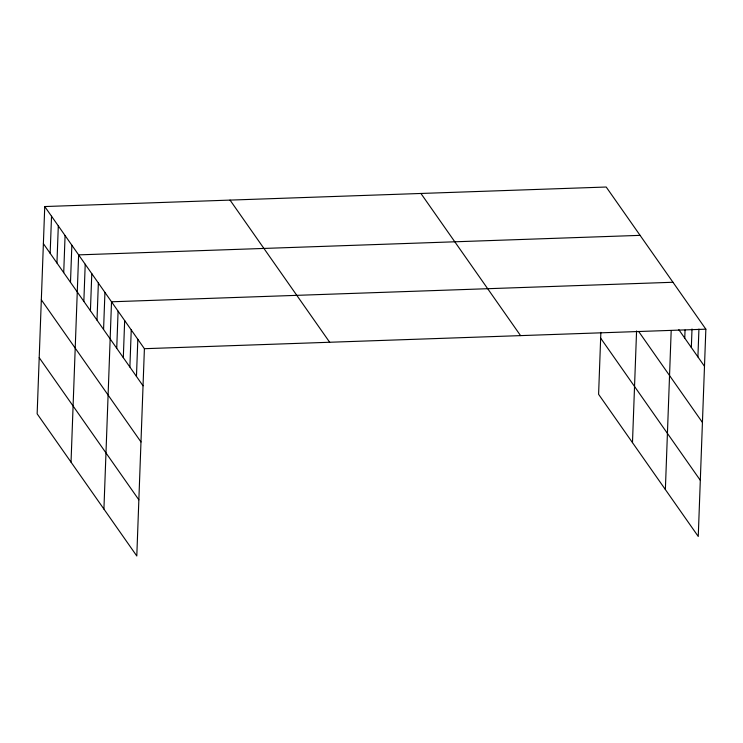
<?xml version="1.0" encoding="UTF-8"?>
<svg xmlns="http://www.w3.org/2000/svg" width="743" height="743" viewBox="0 0 743 743"><rect width="100%" height="100%" fill="white"/><g stroke="black" fill="none" stroke-linecap="round" stroke-linejoin="round"><path stroke-width="1.11" d="M44.747 206.545L37.15 413.823L136.796 555.978L144.402 348.699L44.747 206.545L606.204 187.022L705.85 329.177L698.253 536.455L598.598 394.301L600.873 332.362M50.162 253.317L51.527 216.213M56.942 262.985L58.307 225.872M63.722 272.653L65.078 235.54M70.492 282.321L71.857 245.209M71.031 462.155L78.628 254.877L640.085 235.355M83.848 301.37L85.213 264.257M90.423 310.75L91.788 273.638M96.999 320.131L98.364 283.018M103.574 329.511L104.939 292.398M103.918 509.066L111.515 301.788L672.963 282.266M116.735 348.281L118.091 311.168M123.31 357.662L124.666 320.549M129.886 367.042L131.242 329.929M136.461 376.422L137.827 339.31M632.479 442.633L636.575 330.941M665.366 489.544L671.189 330.607M684.758 338.139L685.055 330.022M691.334 347.529L692.012 328.973M697.909 356.909L698.931 329.075M144.402 348.699L705.85 329.177M678.842 329.697L704.485 366.29M638.636 331.434L702.432 422.442M600.66 338.149L700.305 480.303M420.919 193.468L520.574 335.622M230.033 200.099L329.678 342.254M43.391 243.658L143.037 385.812M41.329 299.81L140.984 441.964M39.212 357.671L138.857 499.825"/></g></svg>
